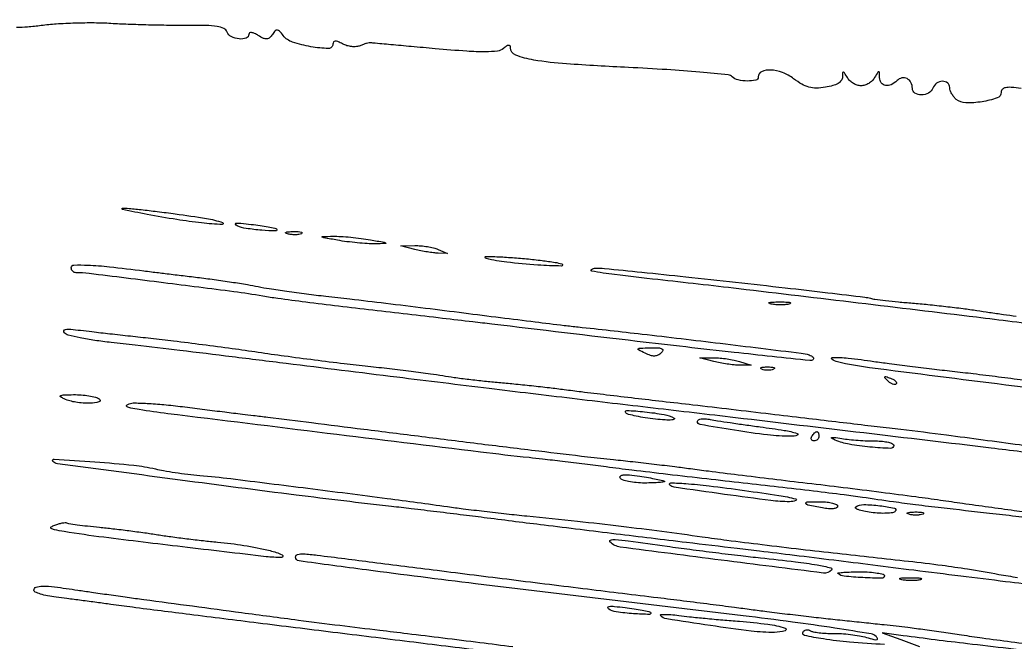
# Model space of a CAD drawing. Extents: x 0 to 1897, y 0 to 3427.
# Drawn here: x 107 to 320, y 3124 to 3257.1 of the extents above; entities that cross this region are included whole.
import ezdxf

# ---------------------------------------------------------------- set-up
doc = ezdxf.new("R2010")
doc.units = 0
doc.header["$MEASUREMENT"] = 0

msp = doc.modelspace()

# ---------------------------------------------------------------- linework, layer by layer
for points in [[(226, 3119.643799, 0.000016), (219.245846, 3120.475329, 0.000003), (205.98125, 3122.107869, 0.000003), (190.348975, 3124.031636, 0.000003), (174, 3126.043424, -0.000282), (157.977867, 3128.024092, -0.00037), (143.340625, 3129.85294, -0.00027), (131.072122, 3131.401777, -0.003493), (126.5, 3132.013982, 0.00129), (123.472313, 3132.432974, 0.000989), (120.160938, 3132.875851, 0.001), (117.060203, 3133.278011, 0.002369), (114.75, 3133.561827, -0.018317), (112.929586, 3133.844653, -0.028761), (111.395313, 3134.233586, -0.028103), (110.258065, 3134.664202, -0.29641), (110, 3135.061273, -0.320736), (110.469351, 3135.717682, -0.081986), (111.834199, 3135.945944, -0.032726), (114.422058, 3135.781852, -0.0053), (119.418087, 3135.081097, 0.0016), (122.315058, 3134.652877, 0.000751), (126.063438, 3134.116804, 0.000745), (129.992874, 3133.56683, 0.001047), (133.5, 3133.088772, 0.000178), (154.437853, 3130.286945, 0.00081), (166.61696, 3128.681661, 0.001336), (175.497449, 3127.549917, 0.001526), (184, 3126.515763, -0.000773), (189.925044, 3125.804155, -0.000371), (197.528125, 3124.87336, -0.000368), (205.461699, 3123.89021, -0.000525), (212.5, 3123.00524, 0.001384)], [(321.25, 3242.428445, 0.014415), (319.137481, 3242.662433, 0.066348), (317.910185, 3242.599767, 0.151259), (317.255795, 3242.255952, 0.199275), (317, 3241.639626, -0.318715), (316.122599, 3240.402979, -0.0443), (312.897264, 3239.585911, -0.044826), (309.40794, 3239.341349, -0.169883), (307.388237, 3240.092755, -0.051687), (306.857035, 3240.635349, -0.042426), (306.407794, 3241.311107, -0.044105), (306.100407, 3242.011151, -0.08158), (306, 3242.622445, 0.223461), (305.544586, 3243.590562, 0.183272), (304.451626, 3243.96356, 0.144386), (303.177758, 3243.540805, 0.150411), (302.361626, 3242.5, -0.176527), (301.443196, 3241.444058, -0.123611), (299.904792, 3241.035625, -0.148976), (298.548079, 3241.429056, -0.253418), (298, 3242.440983, 0.119959), (297.693172, 3243.701464, 0.156951), (296.856748, 3244.532021, 0.171526), (295.752826, 3244.677208, 0.145111), (294.712868, 3244.112868, -0.08622), (293.460708, 3243.231389, -0.153683), (292.223913, 3243.06165, -0.201102), (291.332834, 3243.627164, -0.148837), (290.969591, 3244.75, 0.006989), (290.934482, 3245.869488, 0.400998), (290.797915, 3246, 0.262137), (290.595174, 3245.885865, 0.004477), (289.919901, 3244.75, -0.071636), (289.389071, 3244.080582, -0.054403), (288.641727, 3243.514062, -0.055114), (287.80256, 3243.129392, -0.080095), (287, 3243, -0.080095), (286.19744, 3243.129392, -0.055114), (285.358273, 3243.514062, -0.054403), (284.610929, 3244.080582, -0.071636), (284.080099, 3244.75, 0.007118), (283.469967, 3245.764057, 0.226483), (283.232131, 3245.916322, 0.428466), (283.073165, 3245.786294, 0.014205), (283.030409, 3244.880842, -0.155258), (282.779206, 3244.139812, -0.098432), (282.099986, 3243.520029, -0.066579), (280.971803, 3243.029038, -0.02917), (279.377016, 3242.673755, -0.036432), (277.413496, 3242.500434, -0.069696), (275.846008, 3242.695735, -0.066581), (274.346326, 3243.322886, -0.030647), (272.584299, 3244.503499, 0.070703), (270.20617, 3245.835078, 0.079974), (267.649658, 3246.379052, 0.118077), (265.737981, 3246.021261, 0.295886), (265, 3244.883369, -0.351445), (264.460366, 3244.210458, -0.057368), (262.676022, 3244.023602, -0.053508), (260.694647, 3244.256855, -0.139955), (259.45, 3244.940368, 0.172317), (258.592474, 3245.343051, 0.002188), (252.526369, 3245.911058, 0.006086), (245.441425, 3246.456376, 0.003914), (237.214236, 3246.924325, -0.004387), (223.982132, 3247.6895, -0.024956), (216.981174, 3248.508393, -0.049287), (213.101339, 3249.560631, -0.311382), (212, 3251.157628, 0.144017), (211.890923, 3251.528469, 0.281612), (211.623525, 3251.657523, 0.121166), (211.169768, 3251.496753, 0.027772), (210.511105, 3251.009216, -0.142564), (209.180071, 3250.431492, -0.030355), (206.634648, 3250.264288, -0.018991), (202.637795, 3250.39653, -0.004284), (195.859284, 3250.937378, -0.000389), (190.770796, 3251.391283, -0.000607), (186.387253, 3251.791107, -0.000162), (182.562645, 3252.145879, -0.021516), (182.098179, 3252.209365, 0.093612), (181.764807, 3252.206762, 0.018814), (181.184607, 3252.069617, 0.019267), (180.512078, 3251.855473, 0.016948), (179.828141, 3251.581755, -0.082977), (179.036763, 3251.380522, -0.045901), (178.036936, 3251.388828, -0.044149), (176.996847, 3251.58701, -0.053769), (176.078141, 3251.95818, 0.020224), (175.056123, 3252.453075, 0.110157), (174.456205, 3252.569126, 0.259159), (174.128554, 3252.374719, 0.132805), (174, 3251.89926, -0.422806), (173.050851, 3250.977471, -0.035836), (169.291868, 3251.357992, -0.036567), (165.357461, 3252.344312, -0.150659), (163.379225, 3253.750028, 0.02204), (162.588783, 3254.692287, 0.182443), (162.098803, 3254.939828, 0.239389), (161.645602, 3254.767663, 0.038805), (161.049516, 3254, -0.058406), (160.446106, 3253.282663, -0.170353), (159.863022, 3253.02416, -0.130531), (159.142725, 3253.155055, -0.028879), (158.030513, 3253.758474, 0.03004), (157.20919, 3254.201608, 0.078211), (156.565338, 3254.385782, 0.165984), (156.167408, 3254.302436, 0.264781), (156, 3254.008474, -0.320046), (155.424858, 3253.201981, -0.110195), (153.919483, 3253.032196, -0.089497), (152.252642, 3253.52183, -0.18718), (151.358587, 3254.507922, 0.196071), (150.662402, 3255.249795, 0.067284), (149.225497, 3255.687307, 0.035304), (146.807994, 3255.906982, 0.00778), (142.639971, 3255.925657, -0.005571), (138.944052, 3255.925892, -0.003311), (134.541117, 3256.004393, -0.003313), (130.151562, 3256.14084, -0.005709), (126.5, 3256.32034, 0.013606), (122.932627, 3256.439267, 0.008886), (118.814806, 3256.39127, 0.008939), (114.799144, 3256.201173, 0.016862), (111.57168, 3255.880925, -0.01159), (108.651119, 3255.560003, -0.021524), (106.270227, 3255.457027, -0.021667)], [(327, 3191.531236, 0.00221), (311.708058, 3193.463404, 0.000536), (286.418141, 3196.517859, 0.000562), (260.826609, 3199.551767, 0.001729), (243.5, 3201.52541, -0.002801), (234.278887, 3202.595809, -0.015847), (229.387752, 3203.349335, -0.671828), (229.312127, 3203.716531, -0.148777), (230.243704, 3204, -0.024513), (232.097387, 3203.909067, -0.000681), (240.094753, 3203.111555, -0.001397), (249.497872, 3202.134372, -0.000959), (260.160371, 3200.975506, -0.000851), (270.747129, 3199.786081, -0.001307), (279.909609, 3198.716605, -0.000421), (287.842521, 3197.76285, -0.037871), (289, 3197.532793, 0.035856), (289.957306, 3197.338511, 0.003636), (292.2625, 3197.057574, 0.004537), (295.018258, 3196.767352, 0.0036), (298, 3196.502313, -0.004927), (301.32898, 3196.197503, -0.003272), (305.141552, 3195.78527, -0.003293), (308.838151, 3195.336396, -0.006417), (311.779751, 3194.921084, 0.002107), (314.492957, 3194.514131, 0.001626), (317.454523, 3194.092511, 0.001644), (320.2235, 3193.716768, 0.003939)], [(327.5, 3163.942928, 0.000746), (314.855563, 3165.468392, 0.000095), (287.593763, 3168.710835, 0.000115), (260.110245, 3171.967962, 0.000409), (242.5, 3174.036272, -0.000612), (225.160895, 3176.079883, -0.000575), (207.45805, 3178.208995, -0.000503), (187.697176, 3180.628842, -0.000293), (164, 3183.569002, 0.000514), (152.431396, 3184.999155, 0.000568), (141.238707, 3186.358254, 0.000527), (131.678969, 3187.49784, 0.00292), (126.536025, 3188.074985, -0.010166), (123.026884, 3188.520358, -0.014047), (119.900885, 3189.071987, -0.010586), (117.350011, 3189.652947, -0.143867), (116.536025, 3190.13083, -0.269683), (116.43486, 3190.568171, -0.286137), (116.765357, 3190.854493, -0.059788), (117.88036, 3190.895867, -0.010159), (120, 3190.677494, 0.002153), (122.408081, 3190.390369, 0.000568), (126.2625, 3189.952053, 0.000576), (130.650001, 3189.463283, 0.000592), (135, 3188.988978, -0.003535), (139.91499, 3188.423775, -0.001798), (146.0875, 3187.64718, -0.001785), (152.449104, 3186.800441, -0.002671), (158, 3186.011193, 0.002916), (163.586158, 3185.219718, 0.001887), (170.059375, 3184.365904, 0.001897), (176.390685, 3183.579505, 0.00359), (181.5, 3183.00174, -0.002587), (186.078115, 3182.49334, -0.002445), (190.7375, 3181.928384, -0.002429), (194.85785, 3181.387982, -0.008548), (197.5, 3180.982271, 0.008393), (199.909242, 3180.611559, 0.003762), (203.0875, 3180.201328, 0.003723), (206.454344, 3179.817899, 0.005051), (209.5, 3179.525085, -0.003414), (212.686532, 3179.229253, -0.001997), (216.5, 3178.83355, -0.001996), (220.313282, 3178.407056, -0.00339), (223.5, 3178.015841, 0.001877), (227.121965, 3177.560068, 0.000587), (232.55625, 3176.903422, 0.000586), (238.626644, 3176.184358, 0.000648), (244.5, 3175.503328, -0.000399), (251.042516, 3174.748013, -0.000205), (259.234375, 3173.792264, -0.000204), (267.663056, 3172.801898, -0.000308), (275, 3171.932196, 0.000095), (281.610708, 3171.145721, 0.000114), (287.828125, 3170.408671, 0.000097), (293.06651, 3169.789926, 0.000765), (295.5, 3169.506742, -0.004093), (305.29255, 3168.301073, -0.001078), (320.943534, 3166.209582, -0.000172), (338.175644, 3163.862948, -0.055256)], [(325.415625, 3150.214337, 0.001553), (320.116798, 3150.854553, 0.001307), (314.5, 3151.500604, -0.000491), (304.165111, 3152.672238, -0.002798), (298.677289, 3153.330962, -0.003806), (293.940779, 3153.963069, -0.001423), (287.30294, 3154.919665, 0.005234), (283.375863, 3155.455079, 0.001254), (276.843528, 3156.2595, 0.001288), (269.338069, 3157.145051, 0.001275), (261.80294, 3157.994966, -0.000964), (253.989395, 3158.871357, -0.00079), (245.645239, 3159.836914, -0.000798), (237.978696, 3160.748753, -0.002114), (232.5, 3161.432757, 0.001058), (227.885217, 3162.018801, 0.00096), (223.115625, 3162.604949, 0.000961), (218.845308, 3163.113096, 0.003088), (216, 3163.428329, -0.004331), (205.57704, 3164.609326, -0.000236), (172.783639, 3168.628727, -0.000138), (138.63315, 3172.840351, -0.008401), (132.536355, 3173.698174, -0.010631), (130.735486, 3174.02187, -0.081561), (129.935146, 3174.324829, -0.476404), (129.886391, 3174.632857, -0.125965), (130.367312, 3174.953455, -0.090779), (131.551306, 3175.140047, -0.007827), (134.621906, 3175.015908, -0.010116), (138.305309, 3174.734346, -0.007678), (142.330957, 3174.282065, 0.000479), (146.554259, 3173.745899, 0.00046), (150.834719, 3173.210647, 0.000455), (154.609347, 3172.745666, 0.001671), (157, 3172.461487, -0.002189), (160.042313, 3172.096646, -0.000124), (169.43125, 3170.926613, -0.00019), (180.606128, 3169.526876, -0.00014), (193, 3167.966141, 0.000651), (205.756511, 3166.372996, 0.000731), (218.0375, 3164.873695, 0.00067), (228.497608, 3163.626412, 0.003925), (234, 3163.02152, -0.002227), (238.148791, 3162.579689, -0.001614), (242.765625, 3162.052121, -0.00163), (247.146738, 3161.522679, -0.00356), (250.5, 3161.082093, 0.003), (254.328554, 3160.574697, 0.000707), (260.73125, 3159.774409, 0.000728), (268.095312, 3158.875425, 0.000717), (275.5, 3157.993198, -0.001337), (283.161068, 3157.070792, -0.001115), (291.296875, 3156.050735, -0.001124), (298.738601, 3155.083835, -0.003064), (304, 3154.35536, 0.000872), (308.731461, 3153.679112, 0.00054), (314.294327, 3152.90006, 0.000541), (319.790814, 3152.142414, 0.000974), (324.299836, 3151.534801, -0.006137)], [(325.5, 3135.960805, -0.00039), (317.947297, 3136.8862, -0.000191), (308.325, 3138.076511, -0.000189), (298.324562, 3139.321318, -0.000275), (289.5, 3140.428077, 0.000422), (281.182825, 3141.468715, 0.000402), (272.73125, 3142.512021, 0.000399), (265.263756, 3143.421704, 0.001436), (260.5, 3143.984293, -0.001178), (249.651642, 3145.259789, -0.000451), (234.571331, 3147.082691, -0.000458), (219.162546, 3148.97373, -0.000919), (207, 3150.500366, 0.000911), (201.940098, 3151.135561, 0.000637), (196.234375, 3151.833896, 0.000643), (190.76469, 3152.489138, 0.001339), (186.5, 3152.982895, -0.003166), (166.116468, 3155.418373, -0.001768), (141.337422, 3158.627339, -0.000141), (115.025597, 3162.137032, -0.173717), (114.089235, 3162.620816, -0.67793), (114.333295, 3163.137071, -0.002697), (123.064725, 3162.544777, -0.007135), (131.356214, 3161.818295, -0.034751), (136, 3161.015721, 0.01746), (137.755245, 3160.649497, 0.006573), (140.234375, 3160.255434, 0.006501), (142.946315, 3159.896781, 0.007864), (145.5, 3159.633444, -0.008799), (152.144062, 3158.935745, -0.000806), (168.621359, 3156.884767, -0.001148), (185.601694, 3154.703762, -0.002564), (198.5, 3152.949624, 0.00412), (201.885179, 3152.49997, 0.001802), (206.38125, 3151.956861, 0.001783), (211.159322, 3151.414414, 0.002382), (215.5, 3150.958215, -0.001817), (226.328671, 3149.832506, -0.00278), (235.708417, 3148.770154, -0.003052), (244.369583, 3147.686719, -0.00307), (253, 3146.499628, 0.00394), (258.291019, 3145.781233, 0.001408), (265.85, 3144.837121, 0.001397), (274.147389, 3143.848021, 0.001651), (282, 3142.960454, -0.000601), (297.182644, 3141.276679, -0.004553), (304.3365, 3140.408568, -0.007951), (309.794618, 3139.607276, -0.004275), (316.5, 3138.454751, 0.009135), (320.451671, 3137.815013, 0.003632)], [(292, 3123.44672, -0.007737), (284.567742, 3123.962416, -0.017217), (278.93646, 3124.636746, -0.015043), (274.91008, 3125.384802, -0.517626), (274.588142, 3126.142616, -0.11431), (274.876607, 3126.43351, -0.10035), (275.277438, 3126.585267, -0.093739), (275.729525, 3126.573947, -0.085611), (276.162266, 3126.399714, 0.092415), (276.789613, 3126.156917, 0.016864), (278.026184, 3125.968464, 0.017629), (279.507718, 3125.846323, 0.015201), (281.069462, 3125.820395, -0.020312), (282.789928, 3125.774245, -0.013528), (284.753757, 3125.588129, -0.013631), (286.652301, 3125.303511, -0.025814), (288.158842, 3124.954445, 0.008685), (289.745066, 3124.529195, 0.089456), (290.418881, 3124.484575, 0.511207), (290.545815, 3124.709736, 0.088628), (290.213782, 3125.186218, 0.15738), (289.170794, 3125.720225, 0.001814), (281.386803, 3126.95542, 0.005326), (272.32099, 3128.261588, 0.003424), (261.781234, 3129.592294, -0.000258), (204.515234, 3136.454312, -0.002725), (181.153654, 3139.395124, -0.001327), (166.743545, 3141.327863, -0.374923), (166, 3142.180073, -0.342665), (166.431742, 3142.736078, -0.079593), (167.691429, 3142.851593, -0.014379), (170.612795, 3142.569799, -0.000451), (182.5, 3141.066193, 0.000489), (196.277942, 3139.324483, 0.000319), (212.177494, 3137.340689, 0.000315), (228.475774, 3135.328134, 0.000402), (243.5, 3133.494761, -0.000775), (248.990422, 3132.82062, -0.000675), (254.7375, 3132.098045, -0.000679), (259.934287, 3131.430363, -0.002008), (263.5, 3130.952752, 0.003049), (266.853225, 3130.510706, 0.001395), (271.234375, 3129.972718, 0.001381), (275.851206, 3129.431791, 0.001905), (280, 3128.973325, -0.000008), (284.003795, 3128.546255, -0.000007), (288.178125, 3128.100868, -0.000007), (291.941055, 3127.699269, -0.000021), (294.5, 3127.426018, -0.005526), (297.029843, 3127.127451, -0.001913), (300.675, 3126.642168, -0.0019), (304.687686, 3126.07678, -0.002208), (308.5, 3125.507647, 0.004381), (312.95429, 3124.86246, 0.001712), (319.115625, 3124.046546, 0.001695), (325.789188, 3123.209029, 0.002107)], [(346.331158, 3119.473413, -0.00011), (327.332637, 3121.587055, -0.00166), (309.761169, 3123.604913, -0.003398), (296, 3125.326425), (291.5, 3125.920463), (295.5, 3124.481639), (299.5, 3123.042816)]]:
    msp.add_lwpolyline(points, format="xyb")
for points in [[(140.264348, 3215.603902, -0.007585), (146.918386, 3214.615554, -0.042674), (150.400079, 3213.734231, -0.863704), (150.321922, 3213.321647, -0.017259), (145.885613, 3213.658232, -0.011966), (140.571698, 3214.375516, -0.006963), (134.23118, 3215.477153, -0.006394), (128.975109, 3216.535724, -0.879089), (129, 3216.83487, -0.036309), (130.000231, 3216.80777, -0.002294), (132.927652, 3216.501445, -0.003365), (136.414945, 3216.096584, -0.002494)], [(161.916667, 3212.371869, -0.694613), (161.751729, 3211.949199, -0.016261), (158.750217, 3212.09332, -0.017202), (155.442056, 3212.475109, -0.069569), (153.5, 3213.050869, -0.143043), (153.129673, 3213.370004, -0.561316), (153.232953, 3213.585113, -0.048461), (154.307122, 3213.588707, -0.006912), (156.5, 3213.352452, -0.005893), (158.446022, 3213.092226, -0.008593), (160.153646, 3212.813311, -0.004868), (161.578236, 3212.541067, -0.133302)], [(167.269032, 3211.344063, -0.06278), (166.671085, 3211.185595, -0.030339), (165.880008, 3211.127736, -0.029507), (165.036634, 3211.167106, -0.037336), (164.269032, 3211.307009, -0.087174), (163.883358, 3211.48334, -0.597527), (163.900903, 3211.643467, -0.080377), (164.431793, 3211.764444, -0.012823), (165.5, 3211.805051, -0.014395), (166.580113, 3211.787295, -0.052471), (167.257153, 3211.684921, -0.333666), (167.386009, 3211.52287, -0.31318)], [(182, 3210.051043, -0.00099), (184.951688, 3209.519804, -0.132126), (185.2786, 3209.364788, -0.688738), (185.235006, 3209.241931, -0.002247), (183, 3209.19929, -0.018313), (181.339689, 3209.235889, -0.008693), (179.20625, 3209.398449, -0.008604), (176.978573, 3209.645935, -0.012061), (175, 3209.948957, -0.00099), (172.048312, 3210.480196, -0.132126), (171.7214, 3210.635212, -0.688738), (171.764994, 3210.758069, -0.002247), (174, 3210.80071, -0.018313), (175.660311, 3210.764111, -0.008693), (177.79375, 3210.601551, -0.008604), (180.021427, 3210.354065, -0.012061)], [(196.5, 3208), (198.5, 3207.140571), (196.5, 3207.1886, -0.024316), (195.524222, 3207.259597, -0.009906), (194.20625, 3207.446761, -0.009774), (192.795087, 3207.70417, -0.012299), (191.5, 3208), (188.5, 3208.76337), (191.5, 3208.8114, -0.025161), (192.795057, 3208.766958, -0.019068), (194.20625, 3208.592863, -0.019407), (195.52114, 3208.32675, -0.041865)], [(223, 3204.871169, -0.860805), (222.926715, 3204.428823, -0.01417), (217.816622, 3204.649673, -0.009993), (211.200465, 3205.25684, -0.031778), (206.829518, 3206.029813, -0.268925), (206.583347, 3206.265663, -0.485393), (206.723604, 3206.461132, -0.02334), (208.636172, 3206.457187, -0.004818), (212, 3206.260617, -0.006795), (215.43756, 3205.979508, -0.007616), (218.7375, 3205.613655, -0.007075), (221.534505, 3205.220075, -0.039913)], [(133.5, 3203.411275, 0.001122), (135.177075, 3203.20122, 0.000235), (138.115625, 3202.841263, 0.000246), (141.525773, 3202.426869, 0.000233), (145, 3202.008069, -0.004178), (148.584262, 3201.547285, -0.003652), (152.325, 3201.006706, -0.003674), (155.698382, 3200.468643, -0.010906), (158, 3200.032371, 0.013401), (160.384243, 3199.592753, 0.003799), (164.115625, 3199.036675, 0.003824), (168.341412, 3198.472626, 0.004036), (172.5, 3197.983954, -0.002209), (177.645642, 3197.398353, -0.000706), (185.290625, 3196.483137, -0.000705), (193.800939, 3195.439962, -0.000787), (202, 3194.410103, 0.000483), (209.832527, 3193.421441, 0.000571), (217.240625, 3192.502208, 0.000497), (223.496332, 3191.739533, 0.003622), (226.5, 3191.398426, -0.002381), (240.188263, 3189.878362, -0.001318), (256.887429, 3187.8988, -0.000252), (274.179638, 3185.793877, -0.049083), (275.893128, 3185.411207, -0.04262), (276.390917, 3185.198984, -0.085565), (276.727688, 3184.938207, -0.148339), (276.853533, 3184.675444, -0.238768), (276.777875, 3184.444542, -0.227215), (276.035715, 3184.183219, -0.000281), (259.874137, 3185.949432, -0.001874), (239.099361, 3188.31046, -0.000587), (208, 3192.000042, 0.000702), (203.961566, 3192.478221, 0.000179), (197.415625, 3193.241619, 0.000182), (189.941406, 3194.107802, 0.000185), (182.5, 3194.964646, -0.001588), (175.205346, 3195.82534, -0.001767), (168.171875, 3196.703103, -0.001631), (162.179745, 3197.492299, -0.009262), (159, 3197.981777, 0.010547), (152.778394, 3198.923151, 0.001039), (137.758331, 3200.840983, 0.000466), (121.7998, 3202.829829, 0.030773), (119.037496, 3203, -0.100235), (118.641566, 3203.080178, -0.098218), (118.304765, 3203.308337, -0.097658), (118.07916, 3203.649049, -0.097854), (118, 3204.049656, -0.403817), (118.565151, 3204.63531, -0.0192), (121.558076, 3204.627027, -0.016961), (126.160433, 3204.280822, -0.004462)], [(271.761659, 3196.31292, -0.041951), (270.934218, 3196.169017, -0.020826), (269.869594, 3196.119272, -0.020511), (268.754739, 3196.159391, -0.028254), (267.761659, 3196.292739, -0.082665), (267.319562, 3196.45659, -0.67161), (267.339362, 3196.605813, -0.053901), (268.071102, 3196.715166, -0.008901), (269.5, 3196.747817, -0.009782), (270.938425, 3196.726931, -0.038992), (271.814362, 3196.62839, -0.417468), (271.916221, 3196.476221, -0.285845)], [(244.232627, 3185.832627, -0.082929), (243.554058, 3185.348274, -0.109136), (242.816857, 3185.17019, -0.08422), (241.931016, 3185.302648, -0.033133), (240.782627, 3185.764947, -0.008664), (239.384455, 3186.468641, -0.505637), (239.34744, 3186.71208, -0.19034), (239.719846, 3186.873593, -0.003356), (241.95, 3186.93232, -0.013015), (243.653861, 3186.921391, -0.104506), (244.411162, 3186.735506, -0.375409), (244.565139, 3186.374923, -0.118227)], [(261, 3184), (263.5, 3183.19936), (261, 3183.217995, -0.022315), (259.828225, 3183.279073, -0.011134), (258.353125, 3183.455396, -0.01103), (256.831035, 3183.706179, -0.015955), (255.5, 3184), (252.5, 3184.76337), (255.5, 3184.782005, -0.022221), (256.830803, 3184.731113, -0.014646), (258.353125, 3184.559978, -0.014748), (259.826991, 3184.305872, -0.027435)], [(289.731441, 3184.026784, 0.00332), (293.025436, 3183.575459, 0.001406), (297.449236, 3183.01188, 0.001391), (302.176007, 3182.436563, 0.00182), (306.5, 3181.938435, -0.002315), (311.030753, 3181.411944, -0.001387), (316.408707, 3180.746605, -0.001389), (321.756928, 3180.054772, -0.002418), (326.189216, 3179.447075, 0.003904), (330.462778, 3178.874078, 0.002707), (335.302227, 3178.290235, 0.00273), (339.956579, 3177.780004, 0.005616), (343.606099, 3177.441467, -0.013208), (349.022967, 3176.855905, -0.027452), (353.195641, 3176.0578, -0.351088), (353.611211, 3175.512994, -0.39942), (353.163159, 3175.063386, -0.037122), (347.566377, 3175.327139, -0.000674), (317.965875, 3178.975876, -0.000841), (288.849702, 3182.654496, -0.028574), (282, 3183.932743, -0.094239), (280.741367, 3184.509288, -0.726041), (280.861061, 3184.892622, -0.030814), (284.267736, 3184.72404, -0.007938)], [(268.25, 3182.337719, -0.057986), (267.679992, 3182.181385, -0.037979), (267, 3182.12966, -0.037979), (266.320008, 3182.181385, -0.057986), (265.75, 3182.337719, -0.174857), (265.540618, 3182.525001, -0.447206), (265.601562, 3182.693942, -0.078554), (266.10856, 3182.810911, -0.017491), (267, 3182.842105, -0.017491), (267.89144, 3182.810911, -0.078554), (268.398438, 3182.693942, -0.447206), (268.459382, 3182.525001, -0.174857)], [(294.526461, 3179.193128, -0.20742), (294.220211, 3179.072099, -0.082976), (293.768815, 3179.162781, -0.063152), (293.246577, 3179.441312, -0.043285), (292.733333, 3179.875912, -0.011214), (292.106486, 3180.536448, -0.400052), (292.111181, 3180.729672, -0.286372), (292.336218, 3180.78179, -0.008399), (293.293128, 3180.435707, -0.036269), (293.940734, 3180.133723, -0.070189), (294.395085, 3179.789051, -0.120343), (294.59249, 3179.461316, -0.278911)], [(124, 3176, -0.629375), (123.918428, 3175.358175, -0.080398), (122.072222, 3175.059381, -0.037512), (118.983582, 3175.291431, -0.064057), (116.5, 3176, -0.045771), (115.710935, 3176.428342, -0.587245), (115.732249, 3176.694214, -0.097712), (116.425423, 3176.859459, -0.006368), (118.5, 3176.914402, -0.022189), (120.141389, 3176.864113, -0.022441), (121.765625, 3176.668473, -0.022928), (123.159039, 3176.370608, -0.079489)], [(247, 3171.91191, -0.568603), (247.007836, 3171.658698, -0.127473), (246.486425, 3171.4893, -0.031289), (245.066582, 3171.492155, -0.010501), (243, 3171.669425, -0.011108), (240.832505, 3171.95012, -0.014591), (238.869767, 3172.307644, -0.012059), (237.265776, 3172.689096, -0.120168), (236.663035, 3173.015863, -0.702647), (236.874187, 3173.529284, -0.015504), (240.688702, 3173.24117, -0.015594), (244.854213, 3172.664441, -0.084468)], [(265.431903, 3170.017272, -0.006843), (270.551917, 3169.269529, -0.035002), (273.349642, 3168.618356, -0.725556), (273.356165, 3168.230004, -0.083254), (271.984392, 3168, -0.029442), (267.018481, 3168.292664, -0.010387), (259.953053, 3169.277575, -0.003213), (252.589898, 3170.508981, -0.36465), (252, 3171.210283, -0.287209), (252.202161, 3171.533193, -0.07691), (252.807813, 3171.719586, -0.053753), (253.69598, 3171.75303, -0.031651), (254.75, 3171.611964, 0.009967), (256.294901, 3171.336591, 0.002066), (259.022184, 3170.917908, 0.00217), (262.193509, 3170.458526, 0.002045)], [(278, 3168, -0.105053), (277.918938, 3167.618444, -0.099167), (277.688914, 3167.29375, -0.09642), (277.345238, 3167.076123, -0.093332), (276.940983, 3167, -0.108972), (276.586039, 3167.078288, -0.182303), (276.3746, 3167.29375, -0.161196), (276.343488, 3167.6179, -0.082592), (276.5, 3168, -0.029505), (276.768994, 3168.382774, -0.035638), (277.066025, 3168.70625, -0.038439), (277.34829, 3168.934461, -0.151918), (277.559017, 3169, -0.210953), (277.727648, 3168.92554, -0.081139), (277.870461, 3168.70625, -0.061769), (277.967655, 3168.382849, -0.042167)], [(290.125, 3167, -0.023206), (291.610066, 3166.931037, -0.037095), (292.861719, 3166.72009, -0.04282), (293.758594, 3166.416182, -0.298004), (294, 3166.047115, -0.4264), (293.327155, 3165.401583, -0.012135), (288.915784, 3165.691818, -0.020684), (284.462298, 3166.280074, -0.060383), (281.5, 3167.174747, -0.022614), (280.692996, 3167.57372, -0.679248), (280.713705, 3167.73604, -0.096542), (281.230791, 3167.76611, -0.005102), (282.875, 3167.526682, 0.013416), (284.445705, 3167.324565, 0.007157), (286.396875, 3167.154713, 0.007119), (288.395789, 3167.038084, 0.011011)], [(244.916667, 3158.371869, -0.638752), (244.872171, 3158.225283, -0.012685), (243.85744, 3158.109237, -0.014541), (242.464641, 3158.026381, -0.007585), (240.725684, 3158, -0.021723), (238.912585, 3158.078809, -0.028666), (237.275953, 3158.316453, -0.028739), (235.984016, 3158.658717, -0.177011), (235.452235, 3159.077286, -0.378832), (235.523757, 3159.492257, -0.147906), (236.109209, 3159.727577, -0.04715), (237.43624, 3159.719971, -0.011069), (239.643218, 3159.449155, -0.005844), (241.534329, 3159.151875, -0.008476), (243.195716, 3158.841718, -0.004884), (244.58042, 3158.544726, -0.127586)], [(262.040162, 3156.41013, -0.00335), (269.443657, 3155.332404, -0.023311), (273.031148, 3154.613139, -0.739196), (273.051059, 3154.239326, -0.087953), (271.701049, 3154, -0.031812), (267.727273, 3154.253085, -0.002852), (257.820041, 3155.577665, -0.000795), (247.041486, 3157.098837, -0.162304), (246.094296, 3157.57237, -0.672395), (246.28475, 3158.024703, -0.015281), (249.479092, 3157.889829, -0.012459), (254.492741, 3157.398563, -0.003816)], [(282, 3153.025, -0.302515), (281.772422, 3152.68328, -0.071756), (281.075292, 3152.503431, -0.048854), (280.035049, 3152.491382, -0.025519), (278.75, 3152.66864, -0.004474), (275.631674, 3153.291181, -0.271783), (275.22551, 3153.659627, -0.498853), (275.445604, 3153.966523, -0.005796), (278.333333, 3154, -0.025123), (279.738435, 3153.929356, -0.039878), (280.922917, 3153.713594, -0.047661), (281.763671, 3153.401783, -0.287663)], [(294.336697, 3151.9444, -0.159814), (293.759838, 3151.655842, -0.024903), (292.474178, 3151.530633, -0.025593), (290.889958, 3151.536791, -0.019793), (289.171142, 3151.69995, -0.016577), (287.5787, 3151.968997, -0.038729), (286.417381, 3152.300353, -0.088126), (285.853084, 3152.631863, -0.5083), (285.875458, 3152.923029, -0.144761), (287.578036, 3153.386999, -0.023423), (291.040508, 3153.150104, -0.025701), (294.138693, 3152.629311, -0.59363)], [(300.269032, 3151.344063, -0.06278), (299.671085, 3151.185595, -0.030339), (298.880008, 3151.127736, -0.029507), (298.036634, 3151.167106, -0.037336), (297.269032, 3151.307009, -0.087174), (296.883358, 3151.48334, -0.597527), (296.900903, 3151.643467, -0.080377), (297.431793, 3151.764444, -0.012823), (298.5, 3151.805051, -0.014395), (299.580113, 3151.787295, -0.052471), (300.257153, 3151.684921, -0.333666), (300.386009, 3151.52287, -0.31318)], [(124.012721, 3148.540128, -0.0046), (126.932067, 3148.227169, -0.002846), (130.356862, 3147.808345, -0.002854), (133.735098, 3147.356067, -0.005133), (136.5, 3146.940839, 0.006074), (139.286522, 3146.527723, 0.003253), (142.736914, 3146.081783, 0.003238), (146.264162, 3145.672384, 0.005056), (149.306515, 3145.370314, -0.018333), (154.950633, 3144.658152, -0.018123), (160.549445, 3143.532432, -0.052846), (163.11081, 3142.62565, -0.785319), (163, 3142.096696, -0.037121), (159.698942, 3142.233318, -0.00064), (141.788335, 3144.335773, -0.00155), (124.970497, 3146.38465, -0.009984), (116.5, 3147.615478, -0.007285), (114.391746, 3147.996581, -0.104595), (113.694319, 3148.292962, -0.531503), (113.699609, 3148.612755, -0.056246), (114.5, 3149.014126, -0.019368), (115.303339, 3149.274754, -0.024606), (116.063112, 3149.449274, -0.023864), (116.69685, 3149.531396, -0.14904), (117.012721, 3149.462498, 0.092796), (117.408877, 3149.328751, 0.00238), (119.280468, 3149.073066, 0.004983), (121.489715, 3148.80433, 0.003372)], [(245.5, 3144.467895, 0.002097), (250.367766, 3143.818042, 0.001426), (255.9125, 3143.117533, 0.001436), (261.268203, 3142.472028, 0.002885), (265.5, 3141.999055, -0.003528), (272.995254, 3141.151578, -0.013615), (277.628194, 3140.466176, -0.016262), (280.516905, 3139.860654, -0.584926), (280.665069, 3139.331736, -0.231255), (278.942265, 3138.739942, -0.00084), (257.085272, 3141.493523, -0.001078), (235.477267, 3144.299975, -0.164995), (233.285044, 3145.381623, -0.56812), (233.386093, 3145.78086, -0.091319), (234.38885, 3145.889042, -0.014647), (237.205893, 3145.595129, -0.000915)], [(292, 3138.122837, -0.4196), (291.483599, 3137.615828, -0.008263), (287.404129, 3137.758176, -0.011625), (283.408836, 3138.057, -0.15731), (282.083333, 3138.633055, -0.649462), (282.128801, 3138.778376, -0.009619), (283.306771, 3138.89221, -0.012602), (284.880075, 3138.97393, -0.006673), (286.833333, 3139, -0.015964), (288.81397, 3138.936748, -0.026086), (290.482292, 3138.742333, -0.02408), (291.736941, 3138.466613, -0.338709)], [(299.761659, 3137.31292, -0.041951), (298.934218, 3137.169017, -0.020826), (297.869594, 3137.119272, -0.020511), (296.754739, 3137.159391, -0.028254), (295.761659, 3137.292739, -0.082665), (295.319562, 3137.45659, -0.67161), (295.339362, 3137.605813, -0.053901), (296.071102, 3137.715166, -0.008901), (297.5, 3137.747817, -0.009782), (298.938425, 3137.726931, -0.038992), (299.814362, 3137.62839, -0.417468), (299.916221, 3137.476221, -0.285845)], [(241.916667, 3130.359122, -0.699026), (241.740078, 3129.890978, -0.015664), (238.338477, 3130.031813, -0.014338), (234.619805, 3130.410106, -0.112392), (233, 3131.008547, -0.286402), (232.839838, 3131.353048, -0.350981), (233.085955, 3131.593144, -0.047638), (234.276738, 3131.596375, -0.008415), (236.5, 3131.352357, -0.005613), (238.446027, 3131.083325, -0.008187), (240.153646, 3130.799023, -0.004576), (241.580275, 3130.523909, -0.128628)], [(261, 3128.409221, -0.012226), (267.039078, 3127.792607, -0.045086), (270.781891, 3126.970118, -0.737744), (270.777843, 3126.37923, -0.071772), (268.5, 3126.036304, -0.031641), (263.52386, 3126.320916, -0.006422), (254.759187, 3127.495661, -0.00231), (245.429455, 3128.912407, -0.168333), (244.082663, 3129.628801, -0.603441), (244.153911, 3129.831832, -0.034752), (244.993032, 3129.897359, -0.023646), (246.312571, 3129.846097, -0.011301), (248, 3129.661924, 0.006609), (250.300746, 3129.388942, 0.002204), (253.675, 3129.048778, 0.002193), (257.415734, 3128.704864, 0.002498)]]:
    msp.add_lwpolyline(points, format="xyb", close=True)

doc.saveas('drawing.dxf')
